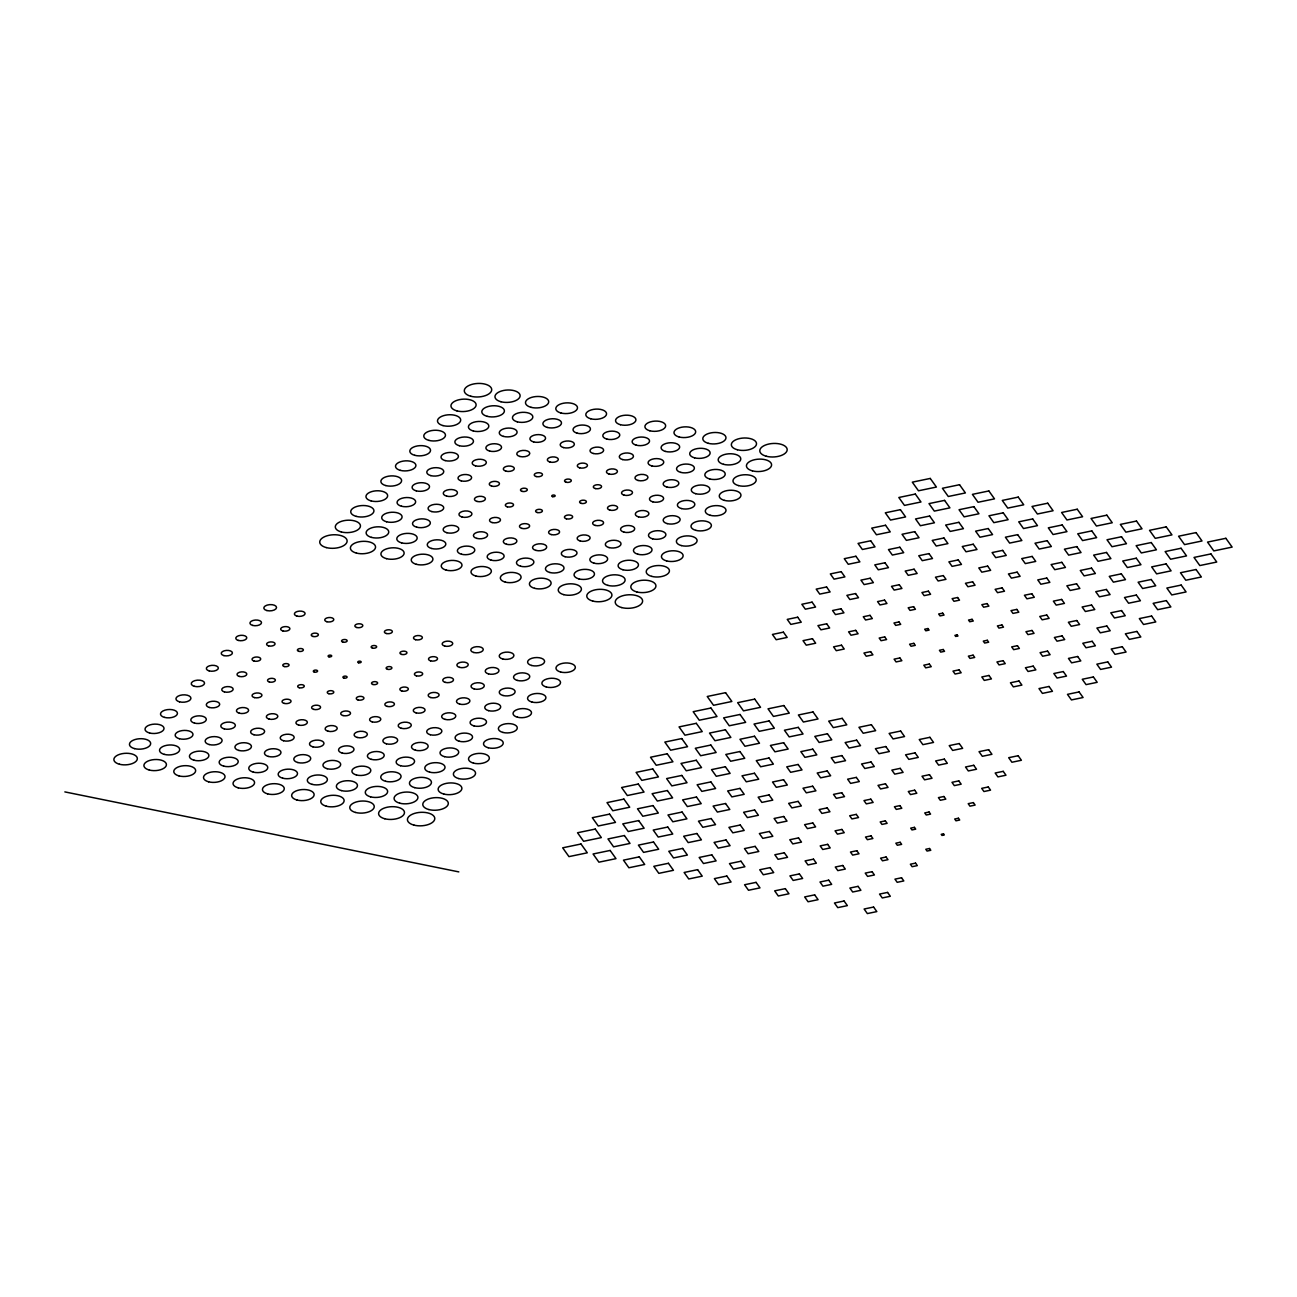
<?xml version="1.0" encoding="UTF-8"?>
<svg xmlns="http://www.w3.org/2000/svg" width="1297" height="1297" viewBox="0 0 1297 1297"><rect width="100%" height="100%" fill="white"/><g stroke="black" fill="none" stroke-linecap="round" stroke-linejoin="round"><path stroke-width="1.5" d="M64.85 791.9L458.814 871.892M930.257 478.431L912.31 482.16L918.471 490.785L936.418 487.056L930.257 478.431M915.325 494.06L898.821 497.497L904.479 505.408L920.983 501.988L915.325 494.06M959.537 484.721L942.416 488.272L948.285 496.492L965.406 492.941L959.537 484.721M988.865 490.947L972.41 494.368L978.051 502.263L994.507 498.859L988.865 490.947M944.573 500.383L928.992 503.609L934.326 511.099L949.923 507.857L944.573 500.383M900.41 509.672L885.3 512.818L890.488 520.065L905.598 516.936L900.41 509.672M1018.258 497.108L1002.273 500.431L1007.753 508.1L1023.738 504.792L1018.258 497.108M973.869 506.641L959.034 509.721L964.125 516.838L978.959 513.758L973.869 506.641M885.527 525.253L871.714 528.122L876.448 534.753L890.261 531.883L885.527 525.253M929.625 516.028L915.536 518.946L920.367 525.723L934.456 522.788L929.625 516.028M1047.717 503.204L1032.007 506.462L1037.389 514.001L1053.099 510.742L1047.717 503.204M1003.246 512.818L988.946 515.784L993.842 522.659L1008.142 519.692L1003.246 512.818M958.905 522.318L945.643 525.058L950.182 531.43L963.444 528.673L958.905 522.318M870.692 540.784L858.047 543.411L862.375 549.49L875.021 546.864L870.692 540.784M914.709 531.64L902.031 534.283L906.376 540.363L919.054 537.736L914.709 531.64M1077.24 509.235L1061.594 512.477L1066.961 519.984L1082.606 516.741L1077.24 509.235M1032.688 518.93L1018.712 521.832L1023.495 528.544L1037.487 525.642L1032.688 518.93M988.233 528.528L975.603 531.154L979.948 537.217L992.578 534.591L988.233 528.528M855.907 556.267L844.266 558.683L848.254 564.276L859.895 561.86L855.907 556.267M899.81 547.237L888.445 549.588L892.352 555.051L903.717 552.684L899.81 547.237M943.94 537.979L932.219 540.411L936.239 546.037L947.945 543.605L943.94 537.979M1106.844 515.168L1091.036 518.46L1096.451 526.031L1112.259 522.756L1106.844 515.168M1062.211 524.961L1048.3 527.847L1053.067 534.526L1066.977 531.64L1062.211 524.961M1017.659 534.656L1005.402 537.201L1009.617 543.086L1021.874 540.541L1017.659 534.656M841.186 571.669L830.323 573.923L834.052 579.143L844.914 576.889L841.186 571.669M884.976 562.768L874.778 564.876L878.264 569.788L888.477 567.664L884.976 562.768M928.992 553.608L918.746 555.732L922.264 560.661L932.511 558.537L928.992 553.608M973.236 544.221L962.261 546.507L966.022 551.776L977.014 549.506L973.236 544.221M1136.496 521.054L1120.349 524.41L1125.893 532.159L1142.041 528.803L1136.496 521.054M1091.815 530.895L1077.726 533.813L1082.557 540.573L1096.646 537.655L1091.815 530.895M1047.182 540.687L1035.006 543.216L1039.189 549.053L1051.364 546.523L1047.182 540.687M826.578 586.974L816.202 589.13L819.753 594.107L830.129 591.951L826.578 586.974M1002.646 550.382L992.092 552.571L995.723 557.629L1006.261 555.44L1002.646 550.382M870.222 578.219L860.932 580.132L864.126 584.59L873.4 582.661L870.222 578.219M958.256 559.915L948.885 561.86L952.095 566.367L961.482 564.422L958.256 559.915M914.093 569.205L905.193 571.053L908.24 575.333L917.157 573.485L914.093 569.205M1166.23 526.858L1149.515 530.327L1155.254 538.352L1171.969 534.883L1166.23 526.858M1121.5 536.747L1107.006 539.763L1111.983 546.718L1126.477 543.719L1121.5 536.747M1076.802 546.604L1064.415 549.182L1068.663 555.132L1081.05 552.554L1076.802 546.604M812.068 602.148L801.838 604.272L805.34 609.185L815.57 607.061L812.068 602.148M1032.153 556.413L1021.712 558.585L1025.295 563.595L1035.736 561.423L1032.153 556.413M855.566 593.556L846.876 595.355L849.859 599.522L858.533 597.722L855.566 593.556M987.633 566.092L978.781 567.924L981.813 572.172L990.665 570.34L987.633 566.092M899.275 584.72L891.493 586.341L894.152 590.086L901.95 588.465L899.275 584.72M943.292 575.576L935.445 577.197L938.136 580.975L945.983 579.337L943.292 575.576M1196.029 532.597L1178.568 536.228L1184.55 544.61L1202.011 540.979L1196.029 532.597M1151.25 542.535L1136.123 545.68L1141.311 552.944L1156.438 549.798L1151.25 542.535M1106.503 552.441L1093.647 555.116L1098.056 561.293L1110.913 558.618L1106.503 552.441M797.671 617.21L787.247 619.382L790.83 624.392L801.254 622.22L797.671 617.21M1061.789 562.331L1051.105 564.552L1054.769 569.675L1065.453 567.454L1061.789 562.331M841.04 608.747L832.561 610.514L835.463 614.583L843.958 612.832L841.04 608.747M1017.14 572.139L1008.418 573.955L1011.417 578.138L1020.123 576.322L1017.14 572.139M884.554 600.122L877.55 601.581L879.95 604.953L886.97 603.494L884.554 600.122M972.62 581.802L965.454 583.293L967.919 586.73L975.068 585.239L972.62 581.802M928.393 591.173L921.924 592.518L924.145 595.631L930.598 594.285L928.393 591.173M1225.86 538.304L1207.523 542.097L1213.814 550.901L1232.15 547.107L1225.86 538.304M1181.064 548.258L1165.128 551.565L1170.591 559.218L1186.544 555.91L1181.064 548.258M1136.285 558.196L1122.716 561.017L1127.369 567.535L1140.955 564.714L1136.285 558.196M783.404 632.158L772.428 634.444L776.19 639.713L787.166 637.427L783.404 632.158M1091.523 568.135L1080.271 570.469L1084.13 575.868L1095.381 573.533L1091.523 568.135M1046.776 578.04L1037.762 579.905L1040.859 584.234L1049.873 582.369L1046.776 578.04M826.675 623.792L817.921 625.608L820.92 629.807L829.675 627.991L826.675 623.792M1002.111 587.865L995.123 589.324L997.523 592.664L1004.51 591.221L1002.111 587.865M870.028 615.345L863.267 616.74L865.585 619.998L872.346 618.588L870.028 615.345M913.591 606.672L908.176 607.79L910.024 610.401L915.439 609.266L913.591 606.672M957.624 597.512L952.111 598.647L953.992 601.305L959.521 600.154L957.624 597.512M1210.944 553.916L1194.018 557.434L1199.822 565.557L1216.748 562.039L1210.944 553.916M1166.133 563.887L1151.639 566.886L1156.616 573.858L1171.11 570.842L1166.133 563.887M1121.338 573.841L1109.259 576.354L1113.393 582.158L1125.488 579.646L1121.338 573.841M812.441 638.691L803.021 640.653L806.248 645.176L815.667 643.215L812.441 638.691M1076.559 583.796L1066.847 585.806L1070.171 590.475L1079.882 588.465L1076.559 583.796M855.68 630.358L848.578 631.834L851.01 635.238L858.111 633.763L855.68 630.358M1031.796 593.734L1024.403 595.258L1026.932 598.809L1034.325 597.269L1031.796 593.734M898.999 621.944L893.973 622.982L895.692 625.397L900.718 624.36L898.999 621.944M987.082 603.591L981.829 604.678L983.629 607.207L988.898 606.121L987.082 603.591M942.676 613.157L938.655 613.984L940.033 615.913L944.054 615.086L942.676 613.157M1196.045 569.513L1180.465 572.739L1185.815 580.229L1201.379 576.987L1196.045 569.513M1151.233 579.483L1138.101 582.207L1142.608 588.514L1155.74 585.79L1151.233 579.483M1106.422 589.454L1095.738 591.675L1099.402 596.815L1110.102 594.593L1106.422 589.454M841.494 645.193L833.549 646.846L836.273 650.672L844.234 649.019L841.494 645.193M1061.627 599.425L1053.359 601.143L1056.196 605.115L1064.464 603.397L1061.627 599.425M1016.832 609.395L1010.979 610.611L1012.989 613.416L1018.826 612.2L1016.832 609.395M884.716 636.892L879.171 638.043L881.068 640.702L886.613 639.551L884.716 636.892M927.987 628.526L924.68 629.223L925.815 630.796L929.106 630.115L927.987 628.526M972.069 619.317L968.519 620.047L969.734 621.749L973.285 621.02L972.069 619.317M1181.178 585.077L1166.846 588.044L1171.758 594.934L1186.09 591.951L1181.178 585.077M1136.367 595.047L1124.483 597.512L1128.568 603.218L1140.436 600.754L1136.367 595.047M1091.555 605.018L1082.12 606.98L1085.362 611.503L1094.798 609.558L1091.555 605.018M1046.744 615.005L1039.756 616.448L1042.156 619.804L1049.143 618.361L1046.744 615.005M870.627 651.629L863.948 653.023L866.234 656.233L872.93 654.839L870.627 651.629M913.834 643.344L909.586 644.22L911.045 646.263L915.293 645.371L913.834 643.344M1001.949 624.976L997.393 625.916L998.949 628.105L1003.505 627.148L1001.949 624.976M957.202 634.865L954.9 635.352L955.678 636.454L957.997 635.984L957.202 634.865M1166.343 600.592L1153.146 603.332L1157.67 609.671L1170.883 606.931L1166.343 600.592M725.574 692.679L707.238 696.489L713.528 705.292L731.865 701.482L725.574 692.679M1121.548 610.563L1110.767 612.8L1114.463 617.972L1125.245 615.735L1121.548 610.563M1076.753 620.517L1068.371 622.252L1071.241 626.289L1079.639 624.538L1076.753 620.517M899.891 657.952L894.103 659.152L896.081 661.924L901.869 660.724L899.891 657.952M1031.99 630.455L1025.927 631.704L1028.002 634.622L1034.066 633.358L1031.99 630.455M943.243 649.489L939.417 650.283L940.73 652.115L944.556 651.321L943.243 649.489M987.309 640.28L983.288 641.123L984.666 643.053L988.687 642.21L987.309 640.28M1151.59 616.043L1139.317 618.588L1143.532 624.489L1155.789 621.944L1151.59 616.043M710.934 708.016L693.182 711.696L699.261 720.224L717.014 716.544L710.934 708.016M754.708 699.115L737.636 702.666L743.489 710.853L760.561 707.319L754.708 699.115M1106.811 625.981L1096.889 628.04L1100.294 632.823L1110.216 630.747L1106.811 625.981M1062.081 635.887L1054.38 637.476L1057.023 641.188L1064.724 639.583L1062.081 635.887M1017.432 645.695L1011.676 646.879L1013.654 649.651L1019.393 648.451L1017.432 645.695M929.349 664.032L923.804 665.183L925.701 667.842L931.262 666.69L929.349 664.032M973.09 655.18L968.356 656.152L969.978 658.422L974.712 657.449L973.09 655.18M1136.885 631.428L1125.358 633.828L1129.314 639.372L1140.841 636.973L1136.885 631.428M696.311 723.321L679.044 726.904L684.962 735.188L702.244 731.605L696.311 723.321M740.036 714.469L723.613 717.873L729.254 725.769L745.678 722.364L740.036 714.469M1092.171 641.302L1082.8 643.247L1086.011 647.754L1095.398 645.809L1092.171 641.302M783.858 705.536L768.019 708.827L773.45 716.43L789.289 713.139L783.858 705.536M1047.538 651.094L1040.064 652.65L1042.626 656.233L1050.116 654.693L1047.538 651.094M959.083 669.836L952.987 671.1L955.078 674.035L961.174 672.77L959.083 669.836M1003.116 660.676L996.939 661.956L999.047 664.923L1005.24 663.642L1003.116 660.676M1122.278 646.717L1111.205 649.019L1114.998 654.337L1126.088 652.051L1122.278 646.717M681.752 738.56L664.826 742.079L670.63 750.201L687.556 746.699L681.752 738.56M1077.661 656.493L1068.452 658.406L1071.614 662.832L1080.823 660.919L1077.661 656.493M725.412 729.789L709.508 733.081L714.971 740.717L730.876 737.426L725.412 729.789M769.17 720.921L754.027 724.05L759.231 731.33L774.358 728.184L769.17 720.921M1033.19 666.123L1025.408 667.744L1028.067 671.473L1035.865 669.868L1033.19 666.123M813.008 711.956L798.368 714.987L803.394 722.024L818.034 718.976L813.008 711.956M988.979 675.461L981.813 676.953L984.261 680.406L991.443 678.915L988.979 675.461M1107.784 661.908L1096.84 664.177L1100.586 669.43L1111.529 667.161L1107.784 661.908M667.225 753.768L650.51 757.237L656.233 765.262L672.948 761.793L667.225 753.768M1063.281 671.554L1053.829 673.516L1057.071 678.039L1066.523 676.094L1063.281 671.554M710.837 745.045L695.305 748.272L700.639 755.729L716.155 752.503L710.837 745.045M1018.988 680.99L1010.428 682.773L1013.362 686.875L1021.906 685.092L1018.988 680.99M754.514 736.242L739.971 739.274L744.948 746.261L759.507 743.23L754.514 736.242M798.303 727.358L784.426 730.227L789.192 736.891L803.054 734.005L798.303 727.358M842.191 718.343L828.686 721.148L833.306 727.633L846.811 724.828L842.191 718.343M1093.387 676.969L1082.249 679.271L1086.075 684.621L1097.197 682.319L1093.387 676.969M1049.03 686.47L1038.978 688.561L1042.415 693.392L1052.467 691.301L1049.03 686.47M652.748 768.926L636.097 772.38L641.804 780.372L658.454 776.919L652.748 768.926M696.294 760.253L681.006 763.43L686.259 770.775L701.547 767.597L696.294 760.253M739.922 751.53L725.801 754.465L730.633 761.242L744.77 758.307L739.922 751.53M783.631 742.711L770.402 745.451L774.941 751.806L788.171 749.05L783.631 742.711M827.437 733.778L814.792 736.388L819.137 742.468L831.782 739.841L827.437 733.778M871.389 724.699L858.938 727.293L863.202 733.259L875.653 730.681L871.389 724.699M1079.088 691.933L1067.463 694.349L1071.452 699.926L1083.092 697.51L1079.088 691.933M638.302 784.037L621.587 787.506L627.326 795.531L644.042 792.062L638.302 784.037M681.817 775.428L666.609 778.573L671.83 785.885L687.037 782.723L681.817 775.428M725.38 766.754L711.518 769.624L716.268 776.287L730.13 773.401L725.38 766.754M769.024 757.999L756.264 760.642L760.642 766.77L773.385 764.128L769.024 757.999M812.749 749.147L800.833 751.628L804.918 757.351L816.834 754.87L812.749 749.147M856.62 740.165L845.125 742.549L849.065 748.061L860.559 745.678L856.62 740.165M900.621 731.038L889.126 733.421L893.066 738.933L904.56 736.55L900.621 731.038M623.922 799.098L606.996 802.616L612.8 810.738L629.726 807.22L623.922 799.098M667.388 790.522L652.099 793.699L657.336 801.043L672.624 797.866L667.388 790.522M710.886 781.913L697.121 784.766L701.839 791.381L715.62 788.527L710.886 781.913M754.465 773.239L742.014 775.817L746.278 781.799L758.729 779.221L754.465 773.239M798.109 764.468L786.744 766.835L790.635 772.299L802.016 769.932L798.109 764.468M841.883 755.584L831.215 757.788L834.879 762.912L845.547 760.707L841.883 755.584M885.802 746.537L875.394 748.693L878.961 753.703L889.385 751.53L885.802 746.537M929.9 737.312L919.233 739.533L922.88 744.656L933.548 742.435L929.9 737.312M609.574 814.111L592.307 817.694L598.225 825.994L615.508 822.411L609.574 814.111M653.007 805.583L637.476 808.793L642.809 816.251L658.325 813.041L653.007 805.583M696.473 797.023L682.595 799.892L687.361 806.556L701.223 803.67L696.473 797.023M739.971 788.398L727.633 790.959L731.865 796.893L744.202 794.331L739.971 788.398M783.55 779.724L772.509 782.01L776.303 787.311L787.328 785.025L783.55 779.724M827.227 770.937L817.191 773.012L820.628 777.827L830.664 775.752L827.227 770.937M959.229 743.538L949.209 745.613L952.647 750.428L962.666 748.353L959.229 743.538M871.049 761.988L861.565 763.965L864.823 768.505L874.291 766.543L871.049 761.988M915.05 752.86L905.565 754.822L908.824 759.377L918.292 757.416L915.05 752.86M595.274 829.075L577.522 832.755L583.618 841.283L601.354 837.603L595.274 829.075M638.675 820.579L622.771 823.887L628.218 831.523L644.139 828.216L638.675 820.579M682.092 812.052L667.971 814.986L672.819 821.779L686.94 818.845L682.092 812.052M725.542 803.508L713.107 806.086L717.371 812.068L729.822 809.474L725.542 803.508M769.04 794.899L758.145 797.169L761.874 802.405L772.785 800.136L769.04 794.899M812.635 786.209L803.005 788.203L806.312 792.824L815.926 790.83L812.635 786.209M856.344 777.389L847.622 779.189L850.605 783.388L859.327 781.572L856.344 777.389M944.346 759.118L935.623 760.934L938.623 765.117L947.329 763.301L944.346 759.118M988.638 749.682L979.024 751.676L982.332 756.297L991.946 754.303L988.638 749.682M900.231 768.359L891.85 770.11L894.719 774.131L903.117 772.396L900.231 768.359M581.007 844.007L562.671 847.816L568.961 856.62L587.298 852.81L581.007 844.007M624.392 835.527L607.969 838.948L613.594 846.828L630.018 843.423L624.392 835.527M667.777 827.048L653.218 830.064L658.211 837.051L672.77 834.036L667.777 827.048M711.194 818.537L698.451 821.179L702.812 827.291L715.555 824.649L711.194 818.537M754.627 809.993L743.603 812.279L747.38 817.58L758.405 815.278L754.627 809.993M798.125 801.384L788.641 803.362L791.9 807.901L801.368 805.94L798.125 801.384M1018.145 755.729L1008.677 757.691L1011.919 762.247L1021.404 760.269L1018.145 755.729M841.721 792.694L833.501 794.396L836.322 798.336L844.542 796.634L841.721 792.694M973.723 765.295L965.503 766.997L968.324 770.937L976.544 769.234L973.723 765.295M885.478 783.81L878.004 785.366L880.566 788.949L888.04 787.409L885.478 783.81M929.479 774.682L922.005 776.222L924.566 779.821L932.04 778.265L929.479 774.682M610.141 850.443L593.069 853.993L598.922 862.181L615.994 858.646L610.141 850.443M653.51 841.98L638.383 845.125L643.571 852.388L658.698 849.243L653.51 841.98M696.894 833.501L683.665 836.241L688.204 842.596L701.418 839.856L696.894 833.501M740.279 825.005L728.914 827.356L732.805 832.82L744.186 830.469L740.279 825.005M783.712 816.478L774.098 818.472L777.389 823.092L787.02 821.098L783.712 816.478M827.194 807.885L819.153 809.555L821.909 813.414L829.967 811.744L827.194 807.885M1003.213 771.342L995.172 773.012L997.928 776.887L1005.986 775.217L1003.213 771.342M870.806 799.163L863.964 800.589L866.315 803.864L873.157 802.454L870.806 799.163M958.823 780.891L951.982 782.318L954.316 785.609L961.174 784.182L958.823 780.891M914.661 790.197L908.289 791.51L910.478 794.575L916.833 793.245L914.661 790.197M639.291 856.863L623.452 860.154L628.883 867.758L644.706 864.467L639.291 856.863M682.644 848.416L668.782 851.286L673.532 857.949L687.394 855.063L682.644 848.416M726.012 839.953L714.08 842.418L718.181 848.141L730.098 845.676L726.012 839.953M769.397 831.458L759.361 833.549L762.798 838.365L772.834 836.289L769.397 831.458M812.797 822.947L804.578 824.665L807.399 828.605L815.618 826.902L812.797 822.947M856.279 814.37L849.665 815.748L851.934 818.926L858.549 817.548L856.279 814.37M988.298 786.971L981.683 788.349L983.953 791.527L990.551 790.149L988.298 786.971M899.923 805.615L894.411 806.766L896.292 809.409L901.82 808.274L899.923 805.615M943.924 796.488L938.412 797.623L940.309 800.281L945.821 799.13L943.924 796.488M668.441 863.283L653.801 866.315L658.827 873.351L673.467 870.303L668.441 863.283M711.794 854.836L699.148 857.463L703.477 863.526L716.122 860.9L711.794 854.836M755.146 846.374L744.478 848.595L748.142 853.718L758.81 851.497L755.146 846.374M798.514 837.911L789.792 839.726L792.775 843.909L801.497 842.11L798.514 837.911M841.899 829.432L835.057 830.842L837.408 834.133L844.25 832.706L841.899 829.432M885.348 820.871L880.177 821.941L881.96 824.422L887.132 823.352L885.348 820.871M973.366 802.6L968.194 803.67L969.961 806.167L975.133 805.08L973.366 802.6M929.09 812.019L924.745 812.927L926.236 815.002L930.565 814.111L929.09 812.019M697.608 869.671L684.119 872.476L688.739 878.961L702.244 876.156L697.608 869.671M740.96 861.224L729.465 863.607L733.405 869.136L744.9 866.753L740.96 861.224M784.296 852.794L774.828 854.755L778.07 859.311L787.555 857.333L784.296 852.794M827.648 844.347L820.174 845.887L822.736 849.486L830.21 847.93L827.648 844.347M871.017 835.884L865.488 837.035L867.385 839.678L872.897 838.527L871.017 835.884M914.434 827.356L910.689 828.135L911.969 829.934L915.714 829.156L914.434 827.356M958.434 818.229L954.689 819.007L955.97 820.806L959.715 820.028L958.434 818.229M726.823 876.026L714.371 878.62L718.635 884.586L731.086 882.009L726.823 876.026M770.159 867.596L759.734 869.752L763.301 874.762L773.725 872.605L770.159 867.596M813.495 859.165L805.097 860.9L807.982 864.937L816.364 863.186L813.495 859.165M856.831 850.719L850.459 852.048L852.648 855.096L859.019 853.783L856.831 850.719M900.167 842.288L895.838 843.196L897.313 845.271L901.658 844.363L900.167 842.288M943.503 833.858L941.2 834.328L941.995 835.446L944.297 834.96L943.503 833.858M756.054 882.365L744.559 884.749L748.499 890.261L759.993 887.878L756.054 882.365M799.39 873.919L789.922 875.88L793.164 880.436L802.648 878.474L799.39 873.919M842.742 865.472L835.268 867.028L837.83 870.611L845.304 869.071L842.742 865.472M886.094 857.009L880.582 858.16L882.479 860.803L887.991 859.668L886.094 857.009M929.527 848.497L925.782 849.276L927.063 851.059L930.808 850.297L929.527 848.497M785.333 888.64L774.666 890.861L778.313 895.984L788.981 893.763L785.333 888.64M828.686 880.177L819.98 881.992L822.963 886.175L831.685 884.359L828.686 880.177M872.087 871.697L865.229 873.108L867.58 876.399L874.421 874.972L872.087 871.697M915.536 863.137L910.364 864.207L912.131 866.688L917.319 865.618L915.536 863.137M814.662 894.865L804.643 896.94L808.08 901.755L818.099 899.68L814.662 894.865M858.079 886.354L849.859 888.056L852.68 892.012L860.9 890.293L858.079 886.354M901.545 877.777L894.946 879.139L897.2 882.317L903.814 880.939L901.545 877.777M844.071 901.01L834.457 903.004L837.765 907.624L847.379 905.63L844.071 901.01M887.57 892.417L879.528 894.087L882.284 897.946L890.326 896.276L887.57 892.417M873.578 907.057L864.11 909.019L867.353 913.574L876.837 911.596L873.578 907.057M560.596 672.008A9.679 4.766 -2.9 0 0 575.333 667.501A9.679 4.766 -2.9 0 0 561.05 663.724A9.679 4.766 -2.9 0 0 560.596 672.008M546.329 686.988A9.338 4.604 -2.9 0 0 560.531 682.644A9.338 4.604 -2.9 0 0 546.75 678.996A9.338 4.604 -2.9 0 0 546.329 686.988M531.948 702.05A9.192 4.523 -2.9 0 0 545.924 697.77A9.192 4.523 -2.9 0 0 532.37 694.187A9.192 4.523 -2.9 0 0 531.948 702.05M517.471 717.209A9.241 4.54 -2.9 0 0 531.511 712.912A9.241 4.54 -2.9 0 0 517.892 709.313A9.241 4.54 -2.9 0 0 517.471 717.209M502.896 732.432A9.468 4.653 -2.9 0 0 517.292 728.039A9.468 4.653 -2.9 0 0 503.333 724.342A9.468 4.653 -2.9 0 0 502.896 732.432M488.223 747.753A9.873 4.864 -2.9 0 0 503.236 743.149A9.873 4.864 -2.9 0 0 488.677 739.306A9.873 4.864 -2.9 0 0 488.223 747.753M473.47 763.122A10.425 5.139 -2.9 0 0 489.342 758.275A10.425 5.139 -2.9 0 0 473.956 754.206A10.425 5.139 -2.9 0 0 473.47 763.122M458.652 778.557A11.122 5.48 -2.9 0 0 475.561 773.385A11.122 5.48 -2.9 0 0 459.17 769.056A11.122 5.48 -2.9 0 0 458.652 778.557M443.785 794.04A11.916 5.869 -2.9 0 0 461.894 788.495A11.916 5.869 -2.9 0 0 444.336 783.858A11.916 5.869 -2.9 0 0 443.785 794.04M428.869 809.555A12.775 6.29 -2.9 0 0 448.308 803.605A12.775 6.29 -2.9 0 0 429.469 798.628A12.775 6.29 -2.9 0 0 428.869 809.555M413.921 825.103A13.716 6.761 -2.9 0 0 434.787 818.715A13.716 6.761 -2.9 0 0 414.554 813.381A13.716 6.761 -2.9 0 0 413.921 825.103M531.673 665.491A8.512 4.183 -2.9 0 0 544.61 661.519A8.512 4.183 -2.9 0 0 532.062 658.211A8.512 4.183 -2.9 0 0 531.673 665.491M517.422 680.439A8.106 3.988 -2.9 0 0 529.76 676.661A8.106 3.988 -2.9 0 0 517.795 673.5A8.106 3.988 -2.9 0 0 517.422 680.439M503.058 695.5A7.928 3.907 -2.9 0 0 515.12 691.804A7.928 3.907 -2.9 0 0 503.414 688.707A7.928 3.907 -2.9 0 0 503.058 695.5M488.58 710.659A7.977 3.923 -2.9 0 0 500.707 706.93A7.977 3.923 -2.9 0 0 488.937 703.833A7.977 3.923 -2.9 0 0 488.58 710.659M473.972 725.898A8.252 4.069 -2.9 0 0 486.521 722.056A8.252 4.069 -2.9 0 0 474.362 718.846A8.252 4.069 -2.9 0 0 473.972 725.898M459.268 741.252A8.722 4.296 -2.9 0 0 472.546 737.182A8.722 4.296 -2.9 0 0 459.673 733.778A8.722 4.296 -2.9 0 0 459.268 741.252M444.482 756.654A9.355 4.604 -2.9 0 0 458.716 752.309A9.355 4.604 -2.9 0 0 444.92 748.645A9.355 4.604 -2.9 0 0 444.482 756.654M429.631 772.137A10.133 4.993 -2.9 0 0 445.033 767.419A10.133 4.993 -2.9 0 0 430.085 763.463A10.133 4.993 -2.9 0 0 429.631 772.137M414.716 787.652A10.992 5.415 -2.9 0 0 431.447 782.529A10.992 5.415 -2.9 0 0 415.218 778.232A10.992 5.415 -2.9 0 0 414.716 787.652M399.768 803.2A11.949 5.885 -2.9 0 0 417.926 797.639A11.949 5.885 -2.9 0 0 400.319 792.986A11.949 5.885 -2.9 0 0 399.768 803.2M384.787 818.764A12.954 6.372 -2.9 0 0 404.469 812.749A12.954 6.372 -2.9 0 0 385.371 807.691A12.954 6.372 -2.9 0 0 384.787 818.764M502.717 658.989A7.36 3.632 -2.9 0 0 513.92 655.552A7.36 3.632 -2.9 0 0 503.058 652.683A7.36 3.632 -2.9 0 0 502.717 658.989M488.515 673.905A6.89 3.388 -2.9 0 0 498.988 670.695A6.89 3.388 -2.9 0 0 488.823 668.02A6.89 3.388 -2.9 0 0 488.515 673.905M474.167 688.95A6.68 3.291 -2.9 0 0 484.316 685.837A6.68 3.291 -2.9 0 0 474.475 683.243A6.68 3.291 -2.9 0 0 474.167 688.95M459.673 704.109A6.728 3.324 -2.9 0 0 469.919 700.964A6.728 3.324 -2.9 0 0 459.981 698.337A6.728 3.324 -2.9 0 0 459.673 704.109M445.049 719.381A7.069 3.469 -2.9 0 0 455.798 716.09A7.069 3.469 -2.9 0 0 445.374 713.334A7.069 3.469 -2.9 0 0 445.049 719.381M430.296 734.75A7.62 3.745 -2.9 0 0 441.888 731.216A7.62 3.745 -2.9 0 0 430.653 728.249A7.62 3.745 -2.9 0 0 430.296 734.75M415.462 750.217A8.349 4.118 -2.9 0 0 428.172 746.326A8.349 4.118 -2.9 0 0 415.851 743.068A8.349 4.118 -2.9 0 0 415.462 750.217M400.546 765.733A9.225 4.54 -2.9 0 0 414.57 761.436A9.225 4.54 -2.9 0 0 400.984 757.837A9.225 4.54 -2.9 0 0 400.546 765.733M385.598 781.28A10.181 5.01 -2.9 0 0 401.065 776.546A10.181 5.01 -2.9 0 0 386.068 772.574A10.181 5.01 -2.9 0 0 385.598 781.28M370.602 796.861A11.203 5.512 -2.9 0 0 387.641 791.656A11.203 5.512 -2.9 0 0 371.12 787.295A11.203 5.512 -2.9 0 0 370.602 796.861M355.589 812.473A12.273 6.047 -2.9 0 0 374.249 806.766A12.273 6.047 -2.9 0 0 356.156 801.984A12.273 6.047 -2.9 0 0 355.589 812.473M473.745 652.504A6.274 3.097 -2.9 0 0 483.278 649.586A6.274 3.097 -2.9 0 0 474.037 647.138A6.274 3.097 -2.9 0 0 473.745 652.504M459.592 667.388A5.691 2.805 -2.9 0 0 468.249 664.729A5.691 2.805 -2.9 0 0 459.851 662.508A5.691 2.805 -2.9 0 0 459.592 667.388M445.276 682.384A5.415 2.675 -2.9 0 0 453.512 679.871A5.415 2.675 -2.9 0 0 445.52 677.764A5.415 2.675 -2.9 0 0 445.276 682.384M430.782 697.559A5.496 2.707 -2.9 0 0 439.132 694.997A5.496 2.707 -2.9 0 0 431.026 692.857A5.496 2.707 -2.9 0 0 430.782 697.559M416.11 712.88A5.901 2.902 -2.9 0 0 425.092 710.124A5.901 2.902 -2.9 0 0 416.369 707.822A5.901 2.902 -2.9 0 0 416.11 712.88M401.292 728.298A6.582 3.243 -2.9 0 0 411.311 725.234A6.582 3.243 -2.9 0 0 401.6 722.672A6.582 3.243 -2.9 0 0 401.292 728.298M386.393 743.813A7.442 3.664 -2.9 0 0 397.709 740.344A7.442 3.664 -2.9 0 0 386.733 737.458A7.442 3.664 -2.9 0 0 386.393 743.813M371.428 759.377A8.414 4.134 -2.9 0 0 384.22 755.454A8.414 4.134 -2.9 0 0 371.817 752.179A8.414 4.134 -2.9 0 0 371.428 759.377M356.416 774.974A9.452 4.653 -2.9 0 0 370.812 770.564A9.452 4.653 -2.9 0 0 356.853 766.884A9.452 4.653 -2.9 0 0 356.416 774.974M341.387 790.586A10.554 5.204 -2.9 0 0 357.453 785.674A10.554 5.204 -2.9 0 0 341.873 781.556A10.554 5.204 -2.9 0 0 341.387 790.586M326.341 806.215A11.689 5.755 -2.9 0 0 344.127 800.768A11.689 5.755 -2.9 0 0 326.876 796.212A11.689 5.755 -2.9 0 0 326.341 806.215M444.709 646.068A5.285 2.594 -2.9 0 0 452.75 643.604A5.285 2.594 -2.9 0 0 444.952 641.545A5.285 2.594 -2.9 0 0 444.709 646.068M430.636 660.87A4.54 2.237 -2.9 0 0 437.559 658.763A4.54 2.237 -2.9 0 0 430.847 656.995A4.54 2.237 -2.9 0 0 430.636 660.87M416.386 675.834A4.167 2.043 -2.9 0 0 422.709 673.905A4.167 2.043 -2.9 0 0 416.58 672.284A4.167 2.043 -2.9 0 0 416.386 675.834M401.875 691.025A4.264 2.108 -2.9 0 0 408.36 689.031A4.264 2.108 -2.9 0 0 402.07 687.361A4.264 2.108 -2.9 0 0 401.875 691.025M387.122 706.395A4.815 2.367 -2.9 0 0 394.45 704.158A4.815 2.367 -2.9 0 0 387.349 702.277A4.815 2.367 -2.9 0 0 387.122 706.395M372.239 721.894A5.658 2.789 -2.9 0 0 380.832 719.268A5.658 2.789 -2.9 0 0 372.498 717.063A5.658 2.789 -2.9 0 0 372.239 721.894M357.259 737.474A6.647 3.275 -2.9 0 0 367.375 734.378A6.647 3.275 -2.9 0 0 357.567 731.784A6.647 3.275 -2.9 0 0 357.259 737.474M342.23 753.071A7.733 3.81 -2.9 0 0 354 749.471A7.733 3.81 -2.9 0 0 342.586 746.456A7.733 3.81 -2.9 0 0 342.23 753.071M327.184 768.716A8.884 4.377 -2.9 0 0 340.689 764.582A8.884 4.377 -2.9 0 0 327.59 761.112A8.884 4.377 -2.9 0 0 327.184 768.716M312.107 784.361A10.052 4.945 -2.9 0 0 327.395 779.692A10.052 4.945 -2.9 0 0 312.577 775.768A10.052 4.945 -2.9 0 0 312.107 784.361M297.029 800.022A11.235 5.528 -2.9 0 0 314.133 794.785A11.235 5.528 -2.9 0 0 297.548 790.408A11.235 5.528 -2.9 0 0 297.029 800.022M415.591 639.713A4.475 2.205 -2.9 0 0 422.384 637.638A4.475 2.205 -2.9 0 0 415.802 635.887A4.475 2.205 -2.9 0 0 415.591 639.713M401.632 654.418A3.502 1.719 -2.9 0 0 406.966 652.78A3.502 1.719 -2.9 0 0 401.794 651.418A3.502 1.719 -2.9 0 0 401.632 654.418M387.479 669.301A2.918 1.443 -2.9 0 0 391.921 667.939A2.918 1.443 -2.9 0 0 387.625 666.804A2.918 1.443 -2.9 0 0 387.479 669.301M372.936 684.492A3.08 1.524 -2.9 0 0 377.638 683.065A3.08 1.524 -2.9 0 0 373.082 681.865A3.08 1.524 -2.9 0 0 372.936 684.492M358.069 699.975A3.875 1.913 -2.9 0 0 363.971 698.175A3.875 1.913 -2.9 0 0 358.248 696.667A3.875 1.913 -2.9 0 0 358.069 699.975M343.073 715.571A4.929 2.416 -2.9 0 0 350.547 713.285A4.929 2.416 -2.9 0 0 343.3 711.356A4.929 2.416 -2.9 0 0 343.073 715.571M328.011 731.216A6.063 2.983 -2.9 0 0 337.236 728.379A6.063 2.983 -2.9 0 0 328.287 726.028A6.063 2.983 -2.9 0 0 328.011 731.216M312.934 746.861A7.263 3.567 -2.9 0 0 323.974 743.489A7.263 3.567 -2.9 0 0 313.274 740.668A7.263 3.567 -2.9 0 0 312.934 746.861M297.84 762.539A8.463 4.167 -2.9 0 0 310.729 758.599A8.463 4.167 -2.9 0 0 298.229 755.292A8.463 4.167 -2.9 0 0 297.84 762.539M282.746 778.2A9.695 4.783 -2.9 0 0 297.499 773.693A9.695 4.783 -2.9 0 0 283.2 769.915A9.695 4.783 -2.9 0 0 282.746 778.2M267.636 793.877A10.927 5.383 -2.9 0 0 284.27 788.787A10.927 5.383 -2.9 0 0 268.155 784.539A10.927 5.383 -2.9 0 0 267.636 793.877M386.295 633.503A3.988 1.962 -2.9 0 0 392.359 631.639A3.988 1.962 -2.9 0 0 386.474 630.083A3.988 1.962 -2.9 0 0 386.295 633.503M372.466 648.095A2.772 1.362 -2.9 0 0 376.681 646.814A2.772 1.362 -2.9 0 0 372.596 645.728A2.772 1.362 -2.9 0 0 372.466 648.095M358.556 662.767A1.735 0.859 -2.9 0 0 361.182 661.973A1.735 0.859 -2.9 0 0 358.637 661.292A1.735 0.859 -2.9 0 0 358.556 662.767M343.9 678.072A2.108 1.038 -2.9 0 0 347.11 677.083A2.108 1.038 -2.9 0 0 343.997 676.272A2.108 1.038 -2.9 0 0 343.9 678.072M328.838 693.717A3.275 1.605 -2.9 0 0 333.815 692.193A3.275 1.605 -2.9 0 0 328.984 690.912A3.275 1.605 -2.9 0 0 328.838 693.717M313.744 709.394A4.507 2.221 -2.9 0 0 320.586 707.287A4.507 2.221 -2.9 0 0 313.939 705.536A4.507 2.221 -2.9 0 0 313.744 709.394M298.634 725.072A5.755 2.837 -2.9 0 0 307.373 722.397A5.755 2.837 -2.9 0 0 298.894 720.159A5.755 2.837 -2.9 0 0 298.634 725.072M283.524 740.749A7.004 3.453 -2.9 0 0 294.176 737.49A7.004 3.453 -2.9 0 0 283.832 734.767A7.004 3.453 -2.9 0 0 283.524 740.749M268.398 756.443A8.268 4.069 -2.9 0 0 280.979 752.6A8.268 4.069 -2.9 0 0 268.787 749.374A8.268 4.069 -2.9 0 0 268.398 756.443M253.288 772.12A9.517 4.685 -2.9 0 0 267.766 767.694A9.517 4.685 -2.9 0 0 253.726 763.982A9.517 4.685 -2.9 0 0 253.288 772.12M238.178 787.814A10.781 5.301 -2.9 0 0 254.569 782.804A10.781 5.301 -2.9 0 0 238.68 778.605A10.781 5.301 -2.9 0 0 238.178 787.814M356.724 627.505A4.004 1.978 -2.9 0 0 362.836 625.64A4.004 1.978 -2.9 0 0 356.918 624.084A4.004 1.978 -2.9 0 0 356.724 627.505M342.894 642.112A2.805 1.378 -2.9 0 0 347.174 640.799A2.805 1.378 -2.9 0 0 343.024 639.713A2.805 1.378 -2.9 0 0 342.894 642.112M328.968 656.817A1.816 0.892 -2.9 0 0 331.724 655.958A1.816 0.892 -2.9 0 0 329.049 655.261A1.816 0.892 -2.9 0 0 328.968 656.817M314.328 672.089A2.172 1.07 -2.9 0 0 317.619 671.084A2.172 1.07 -2.9 0 0 314.425 670.241A2.172 1.07 -2.9 0 0 314.328 672.089M299.267 687.734A3.307 1.621 -2.9 0 0 304.292 686.194A3.307 1.621 -2.9 0 0 299.429 684.897A3.307 1.621 -2.9 0 0 299.267 687.734M284.173 703.396A4.523 2.221 -2.9 0 0 291.063 701.288A4.523 2.221 -2.9 0 0 284.383 699.537A4.523 2.221 -2.9 0 0 284.173 703.396M269.079 719.073A5.772 2.837 -2.9 0 0 277.85 716.398A5.772 2.837 -2.9 0 0 269.338 714.144A5.772 2.837 -2.9 0 0 269.079 719.073M253.969 734.767A7.02 3.453 -2.9 0 0 264.637 731.492A7.02 3.453 -2.9 0 0 254.293 728.768A7.02 3.453 -2.9 0 0 253.969 734.767M238.859 750.444A8.268 4.069 -2.9 0 0 251.44 746.602A8.268 4.069 -2.9 0 0 239.232 743.376A8.268 4.069 -2.9 0 0 238.859 750.444M223.733 766.138A9.533 4.685 -2.9 0 0 238.226 761.696A9.533 4.685 -2.9 0 0 224.17 757.983A9.533 4.685 -2.9 0 0 223.733 766.138M208.622 781.815A10.781 5.318 -2.9 0 0 225.03 776.806A10.781 5.318 -2.9 0 0 209.125 772.59A10.781 5.318 -2.9 0 0 208.622 781.815M326.909 621.733A4.523 2.221 -2.9 0 0 333.799 619.626A4.523 2.221 -2.9 0 0 327.12 617.858A4.523 2.221 -2.9 0 0 326.909 621.733M312.95 636.454A3.583 1.767 -2.9 0 0 318.397 634.784A3.583 1.767 -2.9 0 0 313.112 633.39A3.583 1.767 -2.9 0 0 312.95 636.454M298.78 651.337A3.016 1.492 -2.9 0 0 303.385 649.927A3.016 1.492 -2.9 0 0 298.926 648.759A3.016 1.492 -2.9 0 0 298.78 651.337M284.254 666.545A3.178 1.573 -2.9 0 0 289.085 665.069A3.178 1.573 -2.9 0 0 284.4 663.821A3.178 1.573 -2.9 0 0 284.254 666.545M269.387 682.011A3.94 1.946 -2.9 0 0 275.386 680.179A3.94 1.946 -2.9 0 0 269.565 678.639A3.94 1.946 -2.9 0 0 269.387 682.011M254.39 697.591A4.977 2.448 -2.9 0 0 261.962 695.289A4.977 2.448 -2.9 0 0 254.634 693.344A4.977 2.448 -2.9 0 0 254.39 697.591M239.345 713.22A6.112 2.999 -2.9 0 0 248.635 710.383A6.112 2.999 -2.9 0 0 239.637 708A6.112 2.999 -2.9 0 0 239.345 713.22M224.268 728.882A7.296 3.583 -2.9 0 0 235.357 725.493A7.296 3.583 -2.9 0 0 224.608 722.656A7.296 3.583 -2.9 0 0 224.268 728.882M209.19 744.543A8.495 4.183 -2.9 0 0 222.111 740.587A8.495 4.183 -2.9 0 0 209.579 737.28A8.495 4.183 -2.9 0 0 209.19 744.543M194.096 760.22A9.728 4.783 -2.9 0 0 208.882 755.697A9.728 4.783 -2.9 0 0 194.534 751.903A9.728 4.783 -2.9 0 0 194.096 760.22M178.986 775.898A10.96 5.399 -2.9 0 0 195.652 770.791A10.96 5.399 -2.9 0 0 179.489 766.527A10.96 5.399 -2.9 0 0 178.986 775.898M296.932 616.107A5.35 2.643 -2.9 0 0 305.087 613.611A5.35 2.643 -2.9 0 0 297.175 611.519A5.35 2.643 -2.9 0 0 296.932 616.107M282.859 630.926A4.637 2.286 -2.9 0 0 289.912 628.753A4.637 2.286 -2.9 0 0 283.07 626.954A4.637 2.286 -2.9 0 0 282.859 630.926M268.592 645.89A4.264 2.108 -2.9 0 0 275.077 643.896A4.264 2.108 -2.9 0 0 268.787 642.242A4.264 2.108 -2.9 0 0 268.592 645.89M254.082 661.065A4.377 2.156 -2.9 0 0 260.729 659.038A4.377 2.156 -2.9 0 0 254.277 657.336A4.377 2.156 -2.9 0 0 254.082 661.065M239.345 676.434A4.896 2.416 -2.9 0 0 246.803 674.148A4.896 2.416 -2.9 0 0 239.572 672.235A4.896 2.416 -2.9 0 0 239.345 676.434M224.462 691.933A5.723 2.821 -2.9 0 0 233.168 689.258A5.723 2.821 -2.9 0 0 224.721 687.037A5.723 2.821 -2.9 0 0 224.462 691.933M209.482 707.497A6.712 3.307 -2.9 0 0 219.696 704.368A6.712 3.307 -2.9 0 0 209.79 701.758A6.712 3.307 -2.9 0 0 209.482 707.497M194.469 723.094A7.782 3.842 -2.9 0 0 206.304 719.478A7.782 3.842 -2.9 0 0 194.826 716.447A7.782 3.842 -2.9 0 0 194.469 723.094M179.424 738.739A8.917 4.394 -2.9 0 0 192.977 734.588A8.917 4.394 -2.9 0 0 179.829 731.103A8.917 4.394 -2.9 0 0 179.424 738.739M164.346 754.384A10.084 4.961 -2.9 0 0 179.699 749.682A10.084 4.961 -2.9 0 0 164.816 745.759A10.084 4.961 -2.9 0 0 164.346 754.384M149.268 770.029A11.268 5.545 -2.9 0 0 166.421 764.792A11.268 5.545 -2.9 0 0 149.787 760.399A11.268 5.545 -2.9 0 0 149.268 770.029M266.858 610.547A6.355 3.129 -2.9 0 0 276.537 607.58A6.355 3.129 -2.9 0 0 267.15 605.099A6.355 3.129 -2.9 0 0 266.858 610.547M252.704 625.43A5.788 2.853 -2.9 0 0 261.508 622.738A5.788 2.853 -2.9 0 0 252.964 620.469A5.788 2.853 -2.9 0 0 252.704 625.43M238.389 640.442A5.528 2.724 -2.9 0 0 246.787 637.865A5.528 2.724 -2.9 0 0 238.632 635.725A5.528 2.724 -2.9 0 0 238.389 640.442M223.895 655.601A5.593 2.756 -2.9 0 0 232.406 653.007A5.593 2.756 -2.9 0 0 224.154 650.818A5.593 2.756 -2.9 0 0 223.895 655.601M209.222 670.922A5.999 2.951 -2.9 0 0 218.35 668.117A5.999 2.951 -2.9 0 0 209.498 665.783A5.999 2.951 -2.9 0 0 209.222 670.922M194.42 686.34A6.663 3.275 -2.9 0 0 204.553 683.243A6.663 3.275 -2.9 0 0 194.728 680.649A6.663 3.275 -2.9 0 0 194.42 686.34M179.521 701.839A7.506 3.696 -2.9 0 0 190.935 698.353A7.506 3.696 -2.9 0 0 179.861 695.419A7.506 3.696 -2.9 0 0 179.521 701.839M164.557 717.403A8.463 4.167 -2.9 0 0 177.446 713.463A8.463 4.167 -2.9 0 0 164.946 710.156A8.463 4.167 -2.9 0 0 164.557 717.403M149.56 733A9.517 4.685 -2.9 0 0 164.022 728.574A9.517 4.685 -2.9 0 0 149.998 724.861A9.517 4.685 -2.9 0 0 149.56 733M134.531 748.612A10.603 5.22 -2.9 0 0 150.663 743.667A10.603 5.22 -2.9 0 0 135.018 739.533A10.603 5.22 -2.9 0 0 134.531 748.612M119.486 764.241A11.738 5.772 -2.9 0 0 137.336 758.777A11.738 5.772 -2.9 0 0 120.021 754.206A11.738 5.772 -2.9 0 0 119.486 764.241M326.26 547.577A13.716 6.761 -2.9 0 0 347.126 541.189A13.716 6.761 -2.9 0 0 326.893 535.839A13.716 6.761 -2.9 0 0 326.26 547.577M341.306 531.948A12.581 6.193 -2.9 0 0 360.453 526.096A12.581 6.193 -2.9 0 0 341.889 521.183A12.581 6.193 -2.9 0 0 341.306 531.948M356.27 516.384A11.624 5.723 -2.9 0 0 373.941 510.986A11.624 5.723 -2.9 0 0 356.805 506.446A11.624 5.723 -2.9 0 0 356.27 516.384M371.137 500.918A10.862 5.35 -2.9 0 0 387.641 495.876A10.862 5.35 -2.9 0 0 371.623 491.628A10.862 5.35 -2.9 0 0 371.137 500.918M385.841 485.581A10.376 5.107 -2.9 0 0 401.616 480.749A10.376 5.107 -2.9 0 0 386.311 476.696A10.376 5.107 -2.9 0 0 385.841 485.581M400.384 470.373A10.214 5.026 -2.9 0 0 415.915 465.623A10.214 5.026 -2.9 0 0 400.854 461.635A10.214 5.026 -2.9 0 0 400.384 470.373M414.748 455.312A10.376 5.107 -2.9 0 0 430.539 450.481A10.376 5.107 -2.9 0 0 415.235 446.444A10.376 5.107 -2.9 0 0 414.748 455.312M428.95 440.396A10.862 5.35 -2.9 0 0 445.471 435.338A10.862 5.35 -2.9 0 0 429.453 431.107A10.862 5.35 -2.9 0 0 428.95 440.396M443.023 425.594A11.624 5.723 -2.9 0 0 460.694 420.179A11.624 5.723 -2.9 0 0 443.558 415.656A11.624 5.723 -2.9 0 0 443.023 425.594M456.966 410.89A12.581 6.193 -2.9 0 0 476.112 405.021A12.581 6.193 -2.9 0 0 457.549 400.125A12.581 6.193 -2.9 0 0 456.966 410.89M470.827 396.25A13.716 6.761 -2.9 0 0 491.709 389.862A13.716 6.761 -2.9 0 0 471.46 384.512A13.716 6.761 -2.9 0 0 470.827 396.25M356.399 553.073A12.581 6.193 -2.9 0 0 375.546 547.221A12.581 6.193 -2.9 0 0 356.983 542.308A12.581 6.193 -2.9 0 0 356.399 553.073M371.526 537.396A11.316 5.577 -2.9 0 0 388.743 532.127A11.316 5.577 -2.9 0 0 372.044 527.701A11.316 5.577 -2.9 0 0 371.526 537.396M386.555 521.767A10.214 5.026 -2.9 0 0 402.086 517.017A10.214 5.026 -2.9 0 0 387.025 513.045A10.214 5.026 -2.9 0 0 386.555 521.767M401.486 506.235A9.306 4.588 -2.9 0 0 415.656 501.907A9.306 4.588 -2.9 0 0 401.908 498.275A9.306 4.588 -2.9 0 0 401.486 506.235M416.256 490.85A8.722 4.296 -2.9 0 0 429.518 486.78A8.722 4.296 -2.9 0 0 416.645 483.392A8.722 4.296 -2.9 0 0 416.256 490.85M430.815 475.626A8.512 4.199 -2.9 0 0 443.769 471.654A8.512 4.199 -2.9 0 0 431.204 468.347A8.512 4.199 -2.9 0 0 430.815 475.626M445.163 460.581A8.722 4.296 -2.9 0 0 458.425 456.528A8.722 4.296 -2.9 0 0 445.568 453.123A8.722 4.296 -2.9 0 0 445.163 460.581M459.316 445.714A9.306 4.588 -2.9 0 0 473.47 441.369A9.306 4.588 -2.9 0 0 459.738 437.738A9.306 4.588 -2.9 0 0 459.316 445.714M473.308 430.977A10.214 5.026 -2.9 0 0 488.823 426.227A10.214 5.026 -2.9 0 0 473.778 422.238A10.214 5.026 -2.9 0 0 473.308 430.977M487.169 416.321A11.316 5.577 -2.9 0 0 504.403 411.052A11.316 5.577 -2.9 0 0 487.704 406.642A11.316 5.577 -2.9 0 0 487.169 416.321M500.966 401.746A12.581 6.193 -2.9 0 0 520.113 395.893A12.581 6.193 -2.9 0 0 501.55 390.981A12.581 6.193 -2.9 0 0 500.966 401.746M386.457 558.65A11.624 5.723 -2.9 0 0 404.129 553.252A11.624 5.723 -2.9 0 0 386.992 548.712A11.624 5.723 -2.9 0 0 386.457 558.65M401.648 542.892A10.214 5.026 -2.9 0 0 417.18 538.142A10.214 5.026 -2.9 0 0 402.119 534.169A10.214 5.026 -2.9 0 0 401.648 542.892M416.775 527.198A8.917 4.394 -2.9 0 0 430.345 523.048A8.917 4.394 -2.9 0 0 417.196 519.562A8.917 4.394 -2.9 0 0 416.775 527.198M431.804 511.585A7.847 3.859 -2.9 0 0 443.736 507.938A7.847 3.859 -2.9 0 0 432.16 504.89A7.847 3.859 -2.9 0 0 431.804 511.585M446.654 496.135A7.085 3.486 -2.9 0 0 457.436 492.828A7.085 3.486 -2.9 0 0 446.979 490.071A7.085 3.486 -2.9 0 0 446.654 496.135M461.246 480.879A6.809 3.356 -2.9 0 0 471.622 477.701A6.809 3.356 -2.9 0 0 461.57 475.042A6.809 3.356 -2.9 0 0 461.246 480.879M475.561 465.866A7.085 3.486 -2.9 0 0 486.343 462.559A7.085 3.486 -2.9 0 0 475.886 459.803A7.085 3.486 -2.9 0 0 475.561 465.866M489.634 451.064A7.847 3.859 -2.9 0 0 501.55 447.416A7.847 3.859 -2.9 0 0 489.99 444.352A7.847 3.859 -2.9 0 0 489.634 451.064M503.528 436.408A8.917 4.394 -2.9 0 0 517.098 432.258A8.917 4.394 -2.9 0 0 503.933 428.772A8.917 4.394 -2.9 0 0 503.528 436.408M517.308 421.833A10.214 5.026 -2.9 0 0 532.84 417.083A10.214 5.026 -2.9 0 0 517.779 413.111A10.214 5.026 -2.9 0 0 517.308 421.833M531.024 407.323A11.624 5.723 -2.9 0 0 548.696 401.924A11.624 5.723 -2.9 0 0 531.559 397.385A11.624 5.723 -2.9 0 0 531.024 407.323M416.402 564.325A10.862 5.35 -2.9 0 0 432.922 559.266A10.862 5.35 -2.9 0 0 416.904 555.035A10.862 5.35 -2.9 0 0 416.402 564.325M431.674 548.501A9.306 4.588 -2.9 0 0 445.828 544.173A9.306 4.588 -2.9 0 0 432.096 540.541A9.306 4.588 -2.9 0 0 431.674 548.501M446.898 532.727A7.847 3.859 -2.9 0 0 458.814 529.079A7.847 3.859 -2.9 0 0 447.254 526.015A7.847 3.859 -2.9 0 0 446.898 532.727M462.04 517.017A6.517 3.21 -2.9 0 0 471.962 513.969A6.517 3.21 -2.9 0 0 462.332 511.44A6.517 3.21 -2.9 0 0 462.04 517.017M477.02 501.436A5.528 2.724 -2.9 0 0 485.418 498.875A5.528 2.724 -2.9 0 0 477.28 496.719A5.528 2.724 -2.9 0 0 477.02 501.436M491.676 486.132A5.123 2.529 -2.9 0 0 499.475 483.749A5.123 2.529 -2.9 0 0 491.92 481.754A5.123 2.529 -2.9 0 0 491.676 486.132M505.927 471.168A5.528 2.724 -2.9 0 0 514.325 468.606A5.528 2.724 -2.9 0 0 506.187 466.45A5.528 2.724 -2.9 0 0 505.927 471.168M519.87 456.479A6.517 3.21 -2.9 0 0 529.792 453.447A6.517 3.21 -2.9 0 0 520.162 450.902A6.517 3.21 -2.9 0 0 519.87 456.479M533.634 441.92A7.847 3.859 -2.9 0 0 545.567 438.273A7.847 3.859 -2.9 0 0 533.991 435.225A7.847 3.859 -2.9 0 0 533.634 441.92M547.318 427.443A9.306 4.588 -2.9 0 0 561.488 423.114A9.306 4.588 -2.9 0 0 547.756 419.482A9.306 4.588 -2.9 0 0 547.318 427.443M560.969 412.997A10.862 5.35 -2.9 0 0 577.489 407.939A10.862 5.35 -2.9 0 0 561.471 403.707A10.862 5.35 -2.9 0 0 560.969 412.997M446.2 570.113A10.376 5.107 -2.9 0 0 461.991 565.281A10.376 5.107 -2.9 0 0 446.687 561.228A10.376 5.107 -2.9 0 0 446.2 570.113M461.521 554.241A8.722 4.296 -2.9 0 0 474.783 550.187A8.722 4.296 -2.9 0 0 461.927 546.783A8.722 4.296 -2.9 0 0 461.521 554.241M476.826 538.401A7.085 3.486 -2.9 0 0 487.623 535.094A7.085 3.486 -2.9 0 0 477.166 532.321A7.085 3.486 -2.9 0 0 476.826 538.401M492.114 522.561A5.528 2.724 -2.9 0 0 500.512 520A5.528 2.724 -2.9 0 0 492.357 517.843A5.528 2.724 -2.9 0 0 492.114 522.561M507.289 506.819A4.134 2.027 -2.9 0 0 513.563 504.906A4.134 2.027 -2.9 0 0 507.484 503.301A4.134 2.027 -2.9 0 0 507.289 506.819M522.124 491.385A3.421 1.686 -2.9 0 0 527.328 489.78A3.421 1.686 -2.9 0 0 522.269 488.45A3.421 1.686 -2.9 0 0 522.124 491.385M536.212 476.55A4.134 2.027 -2.9 0 0 542.486 474.637A4.134 2.027 -2.9 0 0 536.391 473.032A4.134 2.027 -2.9 0 0 536.212 476.55M549.944 462.04A5.528 2.724 -2.9 0 0 558.326 459.462A5.528 2.724 -2.9 0 0 550.187 457.322A5.528 2.724 -2.9 0 0 549.944 462.04M563.579 447.595A7.085 3.486 -2.9 0 0 574.36 444.304A7.085 3.486 -2.9 0 0 563.903 441.531A7.085 3.486 -2.9 0 0 563.579 447.595M577.181 433.182A8.722 4.296 -2.9 0 0 590.443 429.129A8.722 4.296 -2.9 0 0 577.587 425.724A8.722 4.296 -2.9 0 0 577.181 433.182M590.767 418.785A10.376 5.107 -2.9 0 0 606.558 413.954A10.376 5.107 -2.9 0 0 591.254 409.901A10.376 5.107 -2.9 0 0 590.767 418.785M475.837 576.03A10.214 5.026 -2.9 0 0 491.368 571.28A10.214 5.026 -2.9 0 0 476.307 567.308A10.214 5.026 -2.9 0 0 475.837 576.03M491.174 560.158A8.512 4.199 -2.9 0 0 504.128 556.186A8.512 4.199 -2.9 0 0 491.579 552.879A8.512 4.199 -2.9 0 0 491.174 560.158M506.527 544.27A6.809 3.356 -2.9 0 0 516.887 541.092A6.809 3.356 -2.9 0 0 506.835 538.45A6.809 3.356 -2.9 0 0 506.527 544.27M521.864 528.398A5.123 2.529 -2.9 0 0 529.662 526.015A5.123 2.529 -2.9 0 0 522.107 524.02A5.123 2.529 -2.9 0 0 521.864 528.398M537.201 512.51A3.421 1.686 -2.9 0 0 542.422 510.921A3.421 1.686 -2.9 0 0 537.363 509.591A3.421 1.686 -2.9 0 0 537.201 512.51M552.554 496.638A1.735 0.859 -2.9 0 0 555.181 495.827A1.735 0.859 -2.9 0 0 552.635 495.162A1.735 0.859 -2.9 0 0 552.554 496.638M566.124 482.241A3.421 1.686 -2.9 0 0 571.328 480.652A3.421 1.686 -2.9 0 0 566.286 479.323A3.421 1.686 -2.9 0 0 566.124 482.241M579.694 467.86A5.123 2.529 -2.9 0 0 587.476 465.477A5.123 2.529 -2.9 0 0 579.937 463.483A5.123 2.529 -2.9 0 0 579.694 467.86M593.264 453.48A6.809 3.356 -2.9 0 0 603.64 450.302A6.809 3.356 -2.9 0 0 593.572 447.643A6.809 3.356 -2.9 0 0 593.264 453.48M606.834 439.083A8.512 4.199 -2.9 0 0 619.788 435.127A8.512 4.199 -2.9 0 0 607.223 431.804A8.512 4.199 -2.9 0 0 606.834 439.083M620.404 424.703A10.214 5.026 -2.9 0 0 635.935 419.952A10.214 5.026 -2.9 0 0 620.874 415.98A10.214 5.026 -2.9 0 0 620.404 424.703M505.295 582.11A10.376 5.107 -2.9 0 0 521.086 577.278A10.376 5.107 -2.9 0 0 505.781 573.225A10.376 5.107 -2.9 0 0 505.295 582.11M520.616 566.238A8.722 4.296 -2.9 0 0 533.878 562.185A8.722 4.296 -2.9 0 0 521.021 558.78A8.722 4.296 -2.9 0 0 520.616 566.238M535.92 550.398A7.085 3.486 -2.9 0 0 546.718 547.091A7.085 3.486 -2.9 0 0 536.261 544.335A7.085 3.486 -2.9 0 0 535.92 550.398M551.209 534.575A5.528 2.724 -2.9 0 0 559.607 531.997A5.528 2.724 -2.9 0 0 551.452 529.841A5.528 2.724 -2.9 0 0 551.209 534.575M566.384 518.816A4.134 2.027 -2.9 0 0 572.674 516.903A4.134 2.027 -2.9 0 0 566.578 515.298A4.134 2.027 -2.9 0 0 566.384 518.816M581.218 503.382A3.421 1.686 -2.9 0 0 586.422 501.793A3.421 1.686 -2.9 0 0 581.364 500.447A3.421 1.686 -2.9 0 0 581.218 503.382M595.307 488.564A4.134 2.027 -2.9 0 0 601.581 486.634A4.134 2.027 -2.9 0 0 595.501 485.029A4.134 2.027 -2.9 0 0 595.307 488.564M609.039 474.037A5.528 2.724 -2.9 0 0 617.437 471.476A5.528 2.724 -2.9 0 0 609.282 469.319A5.528 2.724 -2.9 0 0 609.039 474.037M622.673 459.592A7.085 3.486 -2.9 0 0 633.455 456.301A7.085 3.486 -2.9 0 0 622.998 453.528A7.085 3.486 -2.9 0 0 622.673 459.592M636.276 445.179A8.722 4.296 -2.9 0 0 649.538 441.126A8.722 4.296 -2.9 0 0 636.681 437.721A8.722 4.296 -2.9 0 0 636.276 445.179M649.862 430.782A10.376 5.107 -2.9 0 0 665.653 425.951A10.376 5.107 -2.9 0 0 650.348 421.898A10.376 5.107 -2.9 0 0 649.862 430.782M534.591 588.319A10.862 5.35 -2.9 0 0 551.112 583.261A10.862 5.35 -2.9 0 0 535.094 579.029A10.862 5.35 -2.9 0 0 534.591 588.319M549.863 572.496A9.306 4.588 -2.9 0 0 564.017 568.167A9.306 4.588 -2.9 0 0 550.285 564.535A9.306 4.588 -2.9 0 0 549.863 572.496M565.087 556.721A7.847 3.859 -2.9 0 0 577.019 553.073A7.847 3.859 -2.9 0 0 565.443 550.009A7.847 3.859 -2.9 0 0 565.087 556.721M580.229 541.011A6.517 3.21 -2.9 0 0 590.151 537.979A6.517 3.21 -2.9 0 0 580.521 535.434A6.517 3.21 -2.9 0 0 580.229 541.011M595.21 525.431A5.528 2.724 -2.9 0 0 603.608 522.869A5.528 2.724 -2.9 0 0 595.469 520.713A5.528 2.724 -2.9 0 0 595.21 525.431M609.882 510.126A5.123 2.529 -2.9 0 0 617.664 507.743A5.123 2.529 -2.9 0 0 610.109 505.749A5.123 2.529 -2.9 0 0 609.882 510.126M624.116 495.162A5.528 2.724 -2.9 0 0 632.514 492.601A5.528 2.724 -2.9 0 0 624.376 490.444A5.528 2.724 -2.9 0 0 624.116 495.162M638.059 480.474A6.517 3.21 -2.9 0 0 647.981 477.442A6.517 3.21 -2.9 0 0 638.351 474.897A6.517 3.21 -2.9 0 0 638.059 480.474M651.824 465.931A7.847 3.859 -2.9 0 0 663.756 462.283A7.847 3.859 -2.9 0 0 652.18 459.219A7.847 3.859 -2.9 0 0 651.824 465.931M665.507 451.437A9.306 4.588 -2.9 0 0 679.677 447.108A9.306 4.588 -2.9 0 0 665.945 443.477A9.306 4.588 -2.9 0 0 665.507 451.437M679.158 436.992A10.862 5.35 -2.9 0 0 695.678 431.933A10.862 5.35 -2.9 0 0 679.66 427.702A10.862 5.35 -2.9 0 0 679.158 436.992M563.741 594.642A11.624 5.723 -2.9 0 0 581.413 589.243A11.624 5.723 -2.9 0 0 564.276 584.72A11.624 5.723 -2.9 0 0 563.741 594.642M578.932 578.9A10.214 5.026 -2.9 0 0 594.464 574.149A10.214 5.026 -2.9 0 0 579.402 570.161A10.214 5.026 -2.9 0 0 578.932 578.9M594.058 563.19A8.917 4.394 -2.9 0 0 607.644 559.039A8.917 4.394 -2.9 0 0 594.48 555.57A8.917 4.394 -2.9 0 0 594.058 563.19M609.087 547.593A7.847 3.859 -2.9 0 0 621.02 543.946A7.847 3.859 -2.9 0 0 609.444 540.881A7.847 3.859 -2.9 0 0 609.087 547.593M623.938 532.127A7.085 3.486 -2.9 0 0 634.719 528.819A7.085 3.486 -2.9 0 0 624.262 526.063A7.085 3.486 -2.9 0 0 623.938 532.127M638.546 516.871A6.809 3.356 -2.9 0 0 648.905 513.693A6.809 3.356 -2.9 0 0 638.854 511.05A6.809 3.356 -2.9 0 0 638.546 516.871M652.845 501.858A7.085 3.486 -2.9 0 0 663.642 498.567A7.085 3.486 -2.9 0 0 653.185 495.794A7.085 3.486 -2.9 0 0 652.845 501.858M666.917 487.056A7.847 3.859 -2.9 0 0 678.85 483.408A7.847 3.859 -2.9 0 0 667.274 480.344A7.847 3.859 -2.9 0 0 666.917 487.056M680.812 472.4A8.917 4.394 -2.9 0 0 694.381 468.249A8.917 4.394 -2.9 0 0 681.217 464.764A8.917 4.394 -2.9 0 0 680.812 472.4M694.592 457.841A10.214 5.026 -2.9 0 0 710.124 453.091A10.214 5.026 -2.9 0 0 695.062 449.102A10.214 5.026 -2.9 0 0 694.592 457.841M708.308 443.315A11.624 5.723 -2.9 0 0 725.98 437.916A11.624 5.723 -2.9 0 0 708.843 433.393A11.624 5.723 -2.9 0 0 708.308 443.315M592.794 601.078A12.581 6.193 -2.9 0 0 611.925 595.226A12.581 6.193 -2.9 0 0 593.361 590.313A12.581 6.193 -2.9 0 0 592.794 601.078M607.904 585.385A11.316 5.577 -2.9 0 0 625.122 580.116A11.316 5.577 -2.9 0 0 608.423 575.706A11.316 5.577 -2.9 0 0 607.904 585.385M622.949 569.756A10.214 5.026 -2.9 0 0 638.464 565.006A10.214 5.026 -2.9 0 0 623.419 561.034A10.214 5.026 -2.9 0 0 622.949 569.756M637.865 554.241A9.306 4.588 -2.9 0 0 652.034 549.896A9.306 4.588 -2.9 0 0 638.302 546.28A9.306 4.588 -2.9 0 0 637.865 554.241M652.634 538.839A8.722 4.296 -2.9 0 0 665.896 534.786A8.722 4.296 -2.9 0 0 653.04 531.381A8.722 4.296 -2.9 0 0 652.634 538.839M667.193 523.615A8.512 4.199 -2.9 0 0 680.147 519.659A8.512 4.199 -2.9 0 0 667.598 516.336A8.512 4.199 -2.9 0 0 667.193 523.615M681.541 508.57A8.722 4.296 -2.9 0 0 694.819 504.517A8.722 4.296 -2.9 0 0 681.946 501.112A8.722 4.296 -2.9 0 0 681.541 508.57M695.695 493.703A9.306 4.588 -2.9 0 0 709.864 489.374A9.306 4.588 -2.9 0 0 696.116 485.743A9.306 4.588 -2.9 0 0 695.695 493.703M709.686 478.966A10.214 5.026 -2.9 0 0 725.218 474.216A10.214 5.026 -2.9 0 0 710.156 470.244A10.214 5.026 -2.9 0 0 709.686 478.966M723.564 464.326A11.316 5.577 -2.9 0 0 740.782 459.057A11.316 5.577 -2.9 0 0 724.083 454.647A11.316 5.577 -2.9 0 0 723.564 464.326M737.361 449.751A12.581 6.193 -2.9 0 0 756.508 443.898A12.581 6.193 -2.9 0 0 737.928 438.986A12.581 6.193 -2.9 0 0 737.361 449.751M621.749 607.58A13.716 6.761 -2.9 0 0 642.615 601.192A13.716 6.761 -2.9 0 0 622.382 595.842A13.716 6.761 -2.9 0 0 621.749 607.58M636.795 591.935A12.581 6.193 -2.9 0 0 655.942 586.082A12.581 6.193 -2.9 0 0 637.378 581.186A12.581 6.193 -2.9 0 0 636.795 591.935M651.759 576.387A11.624 5.723 -2.9 0 0 669.43 570.972A11.624 5.723 -2.9 0 0 652.294 566.449A11.624 5.723 -2.9 0 0 651.759 576.387M666.609 560.92A10.862 5.35 -2.9 0 0 683.13 555.862A10.862 5.35 -2.9 0 0 667.112 551.63A10.862 5.35 -2.9 0 0 666.609 560.92M681.314 545.567A10.376 5.107 -2.9 0 0 697.105 540.736A10.376 5.107 -2.9 0 0 681.8 536.699A10.376 5.107 -2.9 0 0 681.314 545.567M695.857 530.36A10.214 5.026 -2.9 0 0 711.388 525.609A10.214 5.026 -2.9 0 0 696.327 521.637A10.214 5.026 -2.9 0 0 695.857 530.36M710.237 515.298A10.376 5.107 -2.9 0 0 726.012 510.483A10.376 5.107 -2.9 0 0 710.707 506.43A10.376 5.107 -2.9 0 0 710.237 515.298M724.439 500.383A10.862 5.35 -2.9 0 0 740.96 495.324A10.862 5.35 -2.9 0 0 724.942 491.093A10.862 5.35 -2.9 0 0 724.439 500.383M738.496 485.581A11.624 5.723 -2.9 0 0 756.167 480.182A11.624 5.723 -2.9 0 0 739.031 475.659A11.624 5.723 -2.9 0 0 738.496 485.581M752.438 470.876A12.581 6.193 -2.9 0 0 771.585 465.023A12.581 6.193 -2.9 0 0 753.022 460.111A12.581 6.193 -2.9 0 0 752.438 470.876M766.316 456.252A13.716 6.761 -2.9 0 0 787.182 449.864A13.716 6.761 -2.9 0 0 766.949 444.514A13.716 6.761 -2.9 0 0 766.316 456.252"/></g></svg>
